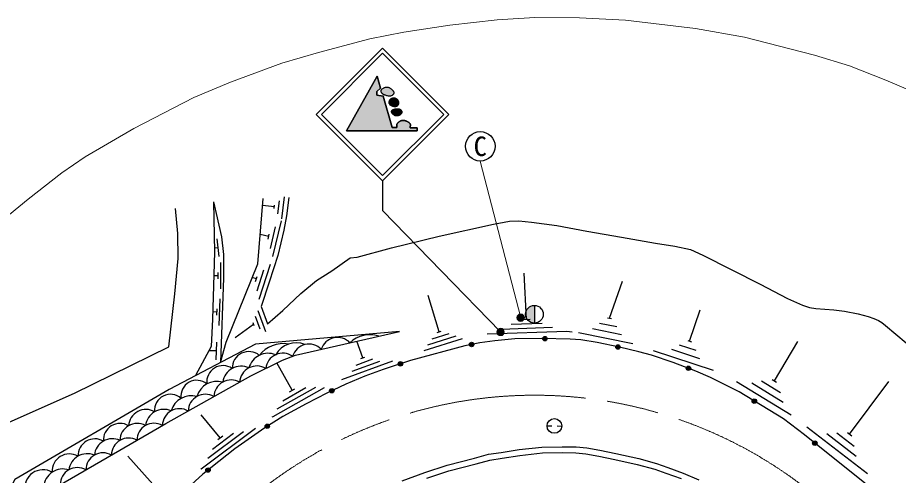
# Model space of a CAD drawing. Units: millimetres, scale not verified. Extents: x 40000 to 680000, y 20000 to 380000.
# Drawn here: x 178731 to 238450, y 315524 to 346543 of the extents above; entities that cross this region are included whole.
import ezdxf
from ezdxf.enums import TextEntityAlignment as Align

# ---------------------------------------------------------------- set-up
doc = ezdxf.new("R2010")
doc.units = ezdxf.units.MM
doc.header["$LTSCALE"] = 1000
doc.linetypes.add('CHAIN', pattern=[18.5, 12, -1.5, 3.5, -1.5])
for name, color, linetype, lineweight in [('M-BGD', 7, 'Continuous', 25), ('M-BMK', 2, 'CHAIN', 13), ('M-STR-HTXT', 7, 'Continuous', 13), ('M-STR-STRC', 7, 'Continuous', 25)]:
    doc.layers.add(name, color=color, linetype=linetype, lineweight=lineweight)
doc.styles.add('ＭＳ ゴシック', font='')
doc.styles.get('ＭＳ ゴシック').set_extended_font_data('MS Gothic')

msp = doc.modelspace()

# ---------------------------------------------------------------- hatches: boundary and pattern name
at = {"layer": 'M-BGD'}
for points in [[(213771, 327042), (213771, 325842, -1)], [(214635, 324783, -0.41421), (214482, 324636, -0.41421), (214335, 324788, -1)], [(209658, 324425, -1), (209365, 324362, -1)], [(219583, 324193, -1), (219290, 324255, -0.41421), (219467, 324371, -0.41421)], [(204831, 323131, -1), (204546, 323037, -1)], [(224357, 322730, -1), (224077, 322835, -0.41421), (224270, 322923, -0.41421)], [(200174, 321326, -1), (199903, 321196, -1)], [(228811, 320473, -1), (228554, 320628, -0.41421), (228760, 320679, -0.41421)], [(195786, 318934, -1), (195532, 318775, -1)], [(232903, 317615, -1), (232669, 317802, -0.41421), (232880, 317826, -0.41421)], [(191757, 315978, -0.41421), (191732, 315767, -0.41421), (191522, 315792, -1)]]:
    msp.add_hatch(color=256, dxfattribs=at).paths.add_polyline_path(points)
at = {"layer": 'M-STR-HTXT'}
for points in [[(213019, 326383, -1), (212663, 326033, -0.41421), (212666, 326387, -0.41421)], [(211563, 325479, -1), (211394, 325009, -0.41421), (211243, 325328, -0.41421)]]:
    msp.add_hatch(color=256, dxfattribs=at).paths.add_polyline_path(points)
at = {"layer": 'M-STR-STRC'}
for points in [[(205350, 339097), (205350, 339107), (205350, 339117), (205350, 339127), (205351, 339137), (205351, 339147), (205352, 339157), (205353, 339168), (205355, 339183), (205357, 339198), (205359, 339213), (205360, 339228), (205362, 339243), (205363, 339258), (205363, 339272), (205362, 339286), (205361, 339301), (205358, 339314), (205352, 339330), (205345, 339345), (205336, 339360), (205325, 339374), (205314, 339388), (205301, 339401), (205287, 339414), (205272, 339426), (205257, 339438), (205242, 339449), (205211, 339470), (205180, 339490), (205148, 339508), (205116, 339524), (205084, 339538), (205051, 339550), (205017, 339560), (204983, 339568), (204948, 339573), (204913, 339577), (204877, 339577), (204841, 339575), (204804, 339571), (204768, 339564), (204732, 339554), (204698, 339542), (204664, 339528), (204632, 339511), (204601, 339492), (204573, 339470), (204556, 339456), (204541, 339440), (204526, 339424), (204511, 339407), (204497, 339390), (204484, 339372), (204471, 339354), (204458, 339335), (204446, 339317), (204433, 339298), (204433, 339089), (204123, 339089), (203517, 341217), (203098, 341282), (203098, 341535), (203344, 341765), (203113, 342573), (201040, 338872), (205811, 338872), (205811, 339067), (205349, 339067), (205349, 339084)], [(204170, 341605), (204154, 341624), (204137, 341643), (204109, 341672), (204080, 341698), (204051, 341723), (204021, 341746), (203989, 341766), (203957, 341784), (203924, 341799), (203890, 341812), (203856, 341823), (203820, 341830), (203783, 341834), (203746, 341834), (203710, 341830), (203673, 341822), (203637, 341811), (203601, 341797), (203566, 341781), (203530, 341763), (203494, 341743), (203459, 341722), (203440, 341709), (203424, 341692), (203410, 341674), (203398, 341654), (203389, 341632), (203382, 341610), (203377, 341588), (203376, 341567), (203376, 341546), (203380, 341527), (203383, 341518), (203386, 341509), (203390, 341501), (203395, 341492), (203401, 341484), (203407, 341475), (203414, 341466), (203421, 341456), (203429, 341445), (203437, 341434), (203455, 341410), (203473, 341389), (203491, 341372), (203510, 341356), (203528, 341343), (203546, 341332), (203565, 341322), (203585, 341313), (203605, 341305), (203625, 341297), (203670, 341280), (203718, 341263), (203768, 341248), (203819, 341236), (203870, 341227), (203922, 341223), (203973, 341223), (204022, 341231), (204070, 341245), (204116, 341268), (204134, 341280), (204152, 341294), (204169, 341310), (204185, 341326), (204199, 341344), (204211, 341362), (204222, 341381), (204230, 341401), (204235, 341421), (204238, 341441), (204238, 341462), (204235, 341483), (204229, 341504), (204221, 341525), (204211, 341546), (204199, 341566), (204185, 341586)], [(204571, 340830), (204565, 340855), (204556, 340879), (204545, 340903), (204533, 340925), (204518, 340947), (204502, 340967), (204485, 340987), (204466, 341004), (204445, 341021), (204424, 341036), (204401, 341049), (204377, 341060), (204353, 341070), (204328, 341077), (204302, 341083), (204276, 341087), (204250, 341089), (204224, 341089), (204199, 341088), (204174, 341085), (204150, 341080), (204126, 341073), (204102, 341065), (204079, 341055), (204058, 341044), (204037, 341031), (204017, 341016), (203999, 341001), (203987, 340989), (203976, 340976), (203966, 340963), (203956, 340950), (203947, 340936), (203939, 340921), (203932, 340906), (203925, 340891), (203919, 340875), (203914, 340859), (203911, 340849), (203908, 340838), (203906, 340828), (203904, 340818), (203903, 340807), (203903, 340797), (203903, 340787), (203904, 340777), (203905, 340766), (203908, 340757), (203925, 340714), (203950, 340676), (203980, 340642), (204017, 340611), (204058, 340585), (204103, 340563), (204150, 340546), (204200, 340533), (204250, 340525), (204301, 340522), (204327, 340522), (204352, 340524), (204376, 340527), (204400, 340532), (204423, 340539), (204444, 340548), (204465, 340558), (204484, 340571), (204501, 340586), (204517, 340603), (204528, 340619), (204539, 340635), (204548, 340651), (204556, 340669), (204563, 340686), (204568, 340704), (204573, 340723), (204576, 340741), (204577, 340760), (204577, 340779), (204576, 340805)], [(204774, 340088), (204779, 340103), (204783, 340118), (204785, 340132), (204785, 340148), (204784, 340166), (204781, 340185), (204775, 340203), (204767, 340221), (204758, 340238), (204748, 340254), (204735, 340270), (204722, 340285), (204708, 340298), (204693, 340310), (204674, 340323), (204654, 340333), (204634, 340341), (204613, 340348), (204591, 340353), (204569, 340357), (204546, 340360), (204523, 340362), (204499, 340364), (204475, 340365), (204436, 340366), (204398, 340365), (204360, 340362), (204323, 340357), (204287, 340350), (204252, 340340), (204219, 340328), (204187, 340312), (204157, 340293), (204129, 340271), (204119, 340260), (204110, 340247), (204103, 340234), (204097, 340219), (204093, 340204), (204090, 340188), (204088, 340172), (204088, 340157), (204089, 340141), (204091, 340127), (204096, 340109), (204103, 340093), (204112, 340077), (204122, 340063), (204134, 340049), (204148, 340035), (204162, 340020), (204178, 340005), (204195, 339989), (204212, 339972), (204235, 339951), (204257, 339933), (204280, 339917), (204302, 339905), (204324, 339895), (204347, 339887), (204370, 339882), (204393, 339879), (204416, 339877), (204439, 339877), (204470, 339880), (204500, 339884), (204531, 339892), (204562, 339901), (204591, 339913), (204621, 339927), (204649, 339944), (204675, 339963), (204700, 339984), (204723, 340008), (204734, 340020), (204743, 340033), (204752, 340046), (204761, 340060), (204768, 340074)]]:
    msp.add_hatch(color=256, dxfattribs=at).paths.add_polyline_path(points)

# ---------------------------------------------------------------- linework, layer by layer
at = {"layer": 'M-BGD'}
for p, q in [((196383, 333240), (196490, 334134)), ((196645, 332907), (196823, 334396)), ((196138, 333723), (195342, 333818)), ((196126, 333618), (196151, 333827)), ((196043, 330348), (196632, 332778)), ((195869, 330904), (196223, 332362)), ((192405, 330354), (192263, 331545)), ((195754, 331704), (195176, 331844)), ((195713, 331534), (195796, 331874)), ((192334, 330950), (192070, 330918)), ((192519, 328154), (192512, 329954)), ((195110, 327459), (195871, 329841)), ((192336, 328844), (192335, 329264)), ((194976, 328027), (195433, 329456)), ((213238, 326104), (213080, 329232)), ((192336, 329054), (192030, 329053)), ((194919, 328833), (194637, 328923)), ((194866, 328666), (194972, 328999)), ((218872, 326177), (219751, 328684)), ((192394, 325689), (192462, 327488)), ((207320, 325250), (206575, 327723)), ((192240, 326385), (192256, 326805)), ((195552, 325262), (195035, 326670)), ((213771, 327042), (213771, 325842)), ((224297, 324627), (225019, 326744)), ((192248, 326595), (191962, 326606)), ((195167, 325440), (194857, 326285)), ((212993, 326095), (213483, 326112)), ((218735, 326205), (219009, 326149)), ((194730, 325759), (193489, 324843)), ((194767, 325661), (194694, 325858)), ((211510, 325441), (215008, 325567)), ((212199, 325766), (214298, 325841)), ((217709, 325477), (219669, 325078)), ((218193, 325847), (219368, 325608)), ((206551, 324373), (208456, 324984)), ((206840, 324781), (207983, 325147)), ((207187, 325207), (207453, 325292)), ((216752, 325204), (220442, 324452)), ((192186, 323356), (192231, 324555)), ((202142, 323492), (201730, 324611)), ((206299, 323977), (208891, 324809)), ((223583, 324380), (224723, 324003)), ((224164, 324671), (224430, 324583)), ((230047, 321928), (231634, 324589)), ((192209, 323955), (191701, 323975)), ((221830, 323993), (225900, 322647)), ((223059, 324070), (224958, 323441)), ((197348, 321290), (196316, 323143)), ((200724, 322010), (204183, 323284)), ((201411, 322583), (203288, 323274)), ((201683, 323003), (202809, 323418)), ((202011, 323443), (202274, 323540)), ((229168, 321924), (230451, 321147)), ((229898, 322019), (230197, 321837)), ((196336, 320030), (198950, 321503)), ((196711, 320586), (198280, 321470)), ((197165, 321186), (197531, 321393)), ((227476, 321876), (231192, 319625)), ((228503, 321791), (230641, 320495)), ((235147, 318319), (237811, 321886)), ((192476, 318073), (191181, 319628)), ((191637, 316693), (194036, 318494)), ((191937, 317293), (193376, 318374)), ((214630, 318881), (214955, 318876)), ((215305, 318871), (215630, 318866)), ((232253, 318808), (236362, 315647)), ((233597, 318354), (235578, 316829)), ((234273, 318413), (235462, 317498)), ((235008, 318426), (235286, 318212)), ((192308, 317947), (192644, 318199)), ((188279, 314497), (186207, 316820))]:
    msp.add_line(p, q, dxfattribs=at)
for points in [[(192007, 334065), (192075, 330656), (191948, 326113), (191859, 324265), (190787, 322291)], [(192007, 334065), (192547, 331692), (192691, 330495), (192696, 328912), (192479, 323177)], [(192479, 323177), (192881, 324541), (195008, 329850), (195383, 334295)], [(197120, 334353), (196971, 333102), (196789, 332151), (196372, 330430), (195794, 328613), (195248, 326962), (195676, 325797), (196713, 326694), (197932, 327849), (198991, 328725), (200028, 329377), (201268, 330275), (201756, 330307), (204088, 330948), (207312, 331727), (211008, 332546), (212090, 332758), (212724, 332765), (213572, 332692), (215282, 332461), (217330, 332072), (219686, 331668), (221977, 331265), (223292, 331054), (224346, 330820), (225194, 330445), (229083, 328487), (230941, 327517), (231947, 327062), (232423, 326908), (232854, 326828), (234076, 326740), (234799, 326651), (235722, 326468), (236401, 326288), (236781, 326150), (237105, 326023), (237335, 325887), (237581, 325689), (238980, 324500)], [(159842, 299464), (163694, 298556), (166143, 301536), (168721, 304996), (170621, 307488), (173088, 311297), (177748, 318940), (182586, 321106), (188991, 324243), (189391, 327822), (189619, 330231), (189596, 331917), (189437, 333599)], [(204630, 325265), (194857, 324422), (188999, 321354), (178538, 315235), (176151, 310894), (173472, 305933), (172345, 304066), (164534, 295399), (157649, 296420)], [(162625, 292556), (166120, 294059), (170162, 298798), (174482, 304000), (176127, 306892), (177616, 309519), (179016, 312062), (180399, 314189), (188776, 319038), (194555, 322263), (196682, 323326), (197574, 323674), (204630, 325265)], [(210570, 325107), (215970, 325301), (216331, 325258)], [(236404, 314821), (232083, 318270), (230666, 319349), (227650, 321176), (225701, 322155), (224722, 322593), (223186, 323169), (221709, 323661), (220849, 323902), (219530, 324204), (218016, 324525), (216924, 324708), (216202, 324754), (214278, 324790), (212438, 324768), (211096, 324647), (210066, 324513), (209051, 324295), (205361, 323306), (203528, 322700), (202273, 322250), (200978, 321712), (199695, 321096), (198286, 320367), (196709, 319508), (195502, 318756), (193451, 317316), (191279, 315600), (189195, 313682)], [(195992, 319489), (196049, 319524), (199531, 321486)], [(191147, 315948), (191180, 315974), (194853, 318733)], [(204816, 315146), (206336, 315718), (207856, 316205), (209709, 316689), (210669, 316951), (211523, 317078), (212734, 317272), (214283, 317447), (215663, 317468), (216612, 317457), (217319, 317381), (218211, 317223), (219300, 317000), (220841, 316659), (222055, 316326), (222826, 316049), (223865, 315678), (224918, 315225)], [(206468, 315340), (207968, 315821), (209812, 316303), (210751, 316559), (211584, 316683), (212788, 316875), (214309, 317047), (215664, 317068), (216588, 317057), (217263, 316985), (218136, 316831), (219217, 316609), (220745, 316271), (221935, 315944), (222691, 315672), (223719, 315305)]]:
    msp.add_lwpolyline(points, dxfattribs=at)
for centre, radius in [((213771, 326442), 600), ((214485, 324786), 150), ((209512, 324394), 150), ((219436, 324224), 150), ((204688, 323084), 150), ((224217, 322782), 150), ((200038, 321261), 150), ((228682, 320551), 150), ((195659, 318854), 150), ((215130, 318874), 500), ((232786, 317709), 150), ((191639, 315885), 150)]:
    msp.add_circle(centre, radius, dxfattribs=at)
for centre, radius, start, end in [((202584, 323211), 1848, 69.9439, 135.46568), ((196734, 322409), 2042, 79.96806, 142.27792), ((197608, 322923), 1584, 67.63169, 150.59767), ((198484, 323261), 1158, 44.05463, 163.19061), ((200421, 323712), 1160, 43.18998, 162.2196), ((194405, 322789), 1124, 50.59935, 181.00308), ((195721, 322431), 1366, 68.21833, 164.08986), ((196711, 322647), 1159, 55.04316, 174.16926), ((192660, 321855), 1106, 55.81341, 187.1221), ((193880, 321663), 1258, 65.26169, 171.60558), ((194946, 321779), 1160, 58.17342, 177.22834), ((190875, 320898), 1070, 49.99973, 188.35816), ((192257, 320474), 1424, 74.56234, 163.77007), ((193201, 320833), 1160, 59.6514, 178.68102), ((189096, 319939), 1078, 48.1407, 185.62909), ((190511, 319499), 1424, 74.58745, 163.86206), ((191455, 319859), 1160, 59.6514, 178.68102), ((187432, 318808), 1183, 60.02205, 176.22473), ((188645, 318741), 1257, 66.65686, 172.6923), ((189710, 318883), 1160, 59.76781, 178.79881), ((185672, 317916), 1130, 59.17716, 183.64186), ((186838, 317873), 1171, 61.40109, 178.73062), ((187980, 317897), 1160, 60.55104, 179.58067), ((183969, 316854), 1145, 59.84127, 181.51199), ((185160, 316781), 1228, 65.56835, 174.56336), ((186249, 316895), 1160, 60.55104, 179.58067), ((182239, 315814), 1167, 59.92625, 183.61039), ((183455, 315733), 1260, 67.51608, 172.61563), ((184518, 315893), 1160, 60.55104, 179.58067), ((181798, 314663), 1297, 71.69964, 176.07811), ((182787, 314891), 1160, 60.55104, 179.58067), ((180456, 314661), 1244, 60.13937, 188.83393)]:
    msp.add_arc(centre, radius, start, end, dxfattribs=at)
at = {"layer": 'M-BMK'}
msp.add_arc((213782, 290956), 30000, 48.07159, 138.74854, dxfattribs=at)
at = {"layer": 'M-STR-HTXT'}
for p, q in [((212841, 326208), (210100, 336824)), ((211478, 325244), (203475, 333484))]:
    msp.add_line(p, q, dxfattribs=at)
msp.add_lwpolyline([(150624, 310377), (162380, 320030), (174756, 330399), (179457, 334230), (181735, 336028), (183307, 337112), (186604, 339028), (190669, 341137), (193168, 342164), (196640, 343457), (199129, 344170), (202602, 345108), (204922, 345551), (208041, 346029), (211255, 346384), (213806, 346543), (216835, 346525), (219948, 346372), (224695, 345811), (228021, 345210), (232767, 344008), (235144, 343283), (237598, 342311), (240203, 341198)], dxfattribs=at)
for centre in [(212841, 326208), (211478, 325244)]:
    msp.add_circle(centre, 250, dxfattribs=at)
at = {"layer": 'M-STR-STRC'}
for p, q in [((198974, 339984), (203474, 344484)), ((199328, 339984), (203474, 344130)), ((207975, 339983), (203474, 344484)), ((207621, 339983), (203474, 344130)), ((201040, 338872), (203113, 342573)), ((203113, 342573), (203344, 341765)), ((203344, 341765), (203098, 341535)), ((203098, 341535), (203098, 341282)), ((203098, 341282), (203517, 341217)), ((203517, 341217), (204123, 339089)), ((198974, 339984), (203474, 335483)), ((199328, 339984), (203474, 335837)), ((203474, 335837), (207621, 339983)), ((203475, 335483), (207975, 339983)), ((204433, 339089), (204433, 339298)), ((205811, 338872), (201040, 338872)), ((204123, 339089), (204433, 339089)), ((205349, 339067), (205811, 339067)), ((205811, 339067), (205811, 338872)), ((203475, 335483), (203475, 333484))]:
    msp.add_line(p, q, dxfattribs=at)
for points in [[(201040, 338872), (205811, 338872), (205811, 339067), (205349, 339067), (205349, 339077), (205349, 339087), (205350, 339097), (205350, 339107), (205350, 339117), (205350, 339127), (205351, 339137), (205351, 339147), (205352, 339157), (205353, 339168), (205355, 339183), (205357, 339198), (205359, 339213), (205360, 339228), (205362, 339243), (205363, 339258), (205363, 339272), (205362, 339286), (205361, 339301), (205358, 339314), (205352, 339330), (205345, 339345), (205336, 339360), (205325, 339374), (205314, 339388), (205301, 339401), (205287, 339414), (205272, 339426), (205257, 339438), (205242, 339449), (205211, 339470), (205180, 339490), (205148, 339508), (205116, 339524), (205084, 339538), (205051, 339550), (205017, 339560), (204983, 339568), (204948, 339573), (204913, 339577), (204877, 339577), (204841, 339575), (204804, 339571), (204768, 339564), (204732, 339554), (204698, 339542), (204664, 339528), (204632, 339511), (204601, 339492), (204573, 339470), (204556, 339456), (204541, 339440), (204526, 339424), (204511, 339407), (204497, 339390), (204484, 339372), (204471, 339354), (204458, 339335), (204446, 339317), (204433, 339298), (204433, 339089), (204123, 339089), (203517, 341217), (203098, 341282), (203098, 341535), (203344, 341765), (203113, 342573)], [(203380, 341527), (203376, 341546), (203376, 341567), (203377, 341588), (203382, 341610), (203389, 341632), (203398, 341654), (203410, 341674), (203424, 341692), (203440, 341709), (203459, 341722), (203494, 341743), (203530, 341763), (203566, 341781), (203601, 341797), (203637, 341811), (203673, 341822), (203710, 341830), (203746, 341834), (203783, 341834), (203820, 341830), (203856, 341823), (203890, 341812), (203924, 341799), (203957, 341784), (203989, 341766), (204021, 341746), (204051, 341723), (204080, 341698), (204109, 341672), (204137, 341643), (204154, 341624), (204170, 341605), (204185, 341586), (204199, 341566), (204211, 341546), (204221, 341525), (204229, 341504), (204235, 341483), (204238, 341462), (204238, 341441), (204235, 341421), (204230, 341401), (204222, 341381), (204211, 341362), (204199, 341344), (204185, 341326), (204169, 341310), (204152, 341294), (204134, 341280), (204116, 341268), (204070, 341245), (204022, 341231), (203973, 341223), (203922, 341223), (203870, 341227), (203819, 341236), (203768, 341248), (203718, 341263), (203670, 341280), (203625, 341297), (203605, 341305), (203585, 341313), (203565, 341322), (203546, 341332), (203528, 341343), (203510, 341356), (203491, 341372), (203473, 341389), (203455, 341410), (203437, 341434), (203429, 341445), (203421, 341456), (203414, 341466), (203407, 341475), (203401, 341484), (203395, 341492), (203390, 341501), (203386, 341509), (203383, 341518)], [(203380, 341527), (203376, 341546), (203376, 341567), (203377, 341588), (203382, 341610), (203389, 341632), (203398, 341654), (203410, 341674), (203424, 341692), (203440, 341709), (203459, 341722), (203494, 341743), (203530, 341763), (203566, 341781), (203601, 341797), (203637, 341811), (203673, 341822), (203710, 341830), (203746, 341834), (203783, 341834), (203820, 341830), (203856, 341823), (203890, 341812), (203924, 341799), (203957, 341784), (203989, 341766), (204021, 341746), (204051, 341723), (204080, 341698), (204109, 341672), (204137, 341643), (204154, 341624), (204170, 341605), (204185, 341586), (204199, 341566), (204211, 341546), (204221, 341525), (204229, 341504), (204235, 341483), (204238, 341462), (204238, 341441), (204235, 341421), (204230, 341401), (204222, 341381), (204211, 341362), (204199, 341344), (204185, 341326), (204169, 341310), (204152, 341294), (204134, 341280), (204116, 341268), (204070, 341245), (204022, 341231), (203973, 341223), (203922, 341223), (203870, 341227), (203819, 341236), (203768, 341248), (203718, 341263), (203670, 341280), (203625, 341297), (203605, 341305), (203585, 341313), (203565, 341322), (203546, 341332), (203528, 341343), (203510, 341356), (203491, 341372), (203473, 341389), (203455, 341410), (203437, 341434), (203429, 341445), (203421, 341456), (203414, 341466), (203407, 341475), (203401, 341484), (203395, 341492), (203390, 341501), (203386, 341509), (203383, 341518)], [(204301, 340522), (204327, 340522), (204352, 340524), (204376, 340527), (204400, 340532), (204423, 340539), (204444, 340548), (204465, 340558), (204484, 340571), (204501, 340586), (204517, 340603), (204528, 340619), (204539, 340635), (204548, 340651), (204556, 340669), (204563, 340686), (204568, 340704), (204573, 340723), (204576, 340741), (204577, 340760), (204577, 340779), (204576, 340805), (204571, 340830), (204565, 340855), (204556, 340879), (204545, 340903), (204533, 340925), (204518, 340947), (204502, 340967), (204485, 340987), (204466, 341004), (204445, 341021), (204424, 341036), (204401, 341049), (204377, 341060), (204353, 341070), (204328, 341077), (204302, 341083), (204276, 341087), (204250, 341089), (204224, 341089), (204199, 341088), (204174, 341085), (204150, 341080), (204126, 341073), (204102, 341065), (204079, 341055), (204058, 341044), (204037, 341031), (204017, 341016), (203999, 341001), (203987, 340989), (203976, 340976), (203966, 340963), (203956, 340950), (203947, 340936), (203939, 340921), (203932, 340906), (203925, 340891), (203919, 340875), (203914, 340859), (203911, 340849), (203908, 340838), (203906, 340828), (203904, 340818), (203903, 340807), (203903, 340797), (203903, 340787), (203904, 340777), (203905, 340766), (203908, 340757), (203925, 340714), (203950, 340676), (203980, 340642), (204017, 340611), (204058, 340585), (204103, 340563), (204150, 340546), (204200, 340533), (204250, 340525)], [(204301, 340522), (204327, 340522), (204352, 340524), (204376, 340527), (204400, 340532), (204423, 340539), (204444, 340548), (204465, 340558), (204484, 340571), (204501, 340586), (204517, 340603), (204528, 340619), (204539, 340635), (204548, 340651), (204556, 340669), (204563, 340686), (204568, 340704), (204573, 340723), (204576, 340741), (204577, 340760), (204577, 340779), (204576, 340805), (204571, 340830), (204565, 340855), (204556, 340879), (204545, 340903), (204533, 340925), (204518, 340947), (204502, 340967), (204485, 340987), (204466, 341004), (204445, 341021), (204424, 341036), (204401, 341049), (204377, 341060), (204353, 341070), (204328, 341077), (204302, 341083), (204276, 341087), (204250, 341089), (204224, 341089), (204199, 341088), (204174, 341085), (204150, 341080), (204126, 341073), (204102, 341065), (204079, 341055), (204058, 341044), (204037, 341031), (204017, 341016), (203999, 341001), (203987, 340989), (203976, 340976), (203966, 340963), (203956, 340950), (203947, 340936), (203939, 340921), (203932, 340906), (203925, 340891), (203919, 340875), (203914, 340859), (203911, 340849), (203908, 340838), (203906, 340828), (203904, 340818), (203903, 340807), (203903, 340797), (203903, 340787), (203904, 340777), (203905, 340766), (203908, 340757), (203925, 340714), (203950, 340676), (203980, 340642), (204017, 340611), (204058, 340585), (204103, 340563), (204150, 340546), (204200, 340533), (204250, 340525)], [(204091, 340127), (204089, 340141), (204088, 340157), (204088, 340172), (204090, 340188), (204093, 340204), (204097, 340219), (204103, 340234), (204110, 340247), (204119, 340260), (204129, 340271), (204157, 340293), (204187, 340312), (204219, 340328), (204252, 340340), (204287, 340350), (204323, 340357), (204360, 340362), (204398, 340365), (204436, 340366), (204475, 340365), (204499, 340364), (204523, 340362), (204546, 340360), (204569, 340357), (204591, 340353), (204613, 340348), (204634, 340341), (204654, 340333), (204674, 340323), (204693, 340310), (204708, 340298), (204722, 340285), (204735, 340270), (204748, 340254), (204758, 340238), (204767, 340221), (204775, 340203), (204781, 340185), (204784, 340166), (204785, 340148), (204785, 340132), (204783, 340118), (204779, 340103), (204774, 340088), (204768, 340074), (204761, 340060), (204752, 340046), (204743, 340033), (204734, 340020), (204723, 340008), (204700, 339984), (204675, 339963), (204649, 339944), (204621, 339927), (204591, 339913), (204562, 339901), (204531, 339892), (204500, 339884), (204470, 339880), (204439, 339877), (204416, 339877), (204393, 339879), (204370, 339882), (204347, 339887), (204324, 339895), (204302, 339905), (204280, 339917), (204257, 339933), (204235, 339951), (204212, 339972), (204195, 339989), (204178, 340005), (204162, 340020), (204148, 340035), (204134, 340049), (204122, 340063), (204112, 340077), (204103, 340093), (204096, 340109)], [(204091, 340127), (204089, 340141), (204088, 340157), (204088, 340172), (204090, 340188), (204093, 340204), (204097, 340219), (204103, 340234), (204110, 340247), (204119, 340260), (204129, 340271), (204157, 340293), (204187, 340312), (204219, 340328), (204252, 340340), (204287, 340350), (204323, 340357), (204360, 340362), (204398, 340365), (204436, 340366), (204475, 340365), (204499, 340364), (204523, 340362), (204546, 340360), (204569, 340357), (204591, 340353), (204613, 340348), (204634, 340341), (204654, 340333), (204674, 340323), (204693, 340310), (204708, 340298), (204722, 340285), (204735, 340270), (204748, 340254), (204758, 340238), (204767, 340221), (204775, 340203), (204781, 340185), (204784, 340166), (204785, 340148), (204785, 340132), (204783, 340118), (204779, 340103), (204774, 340088), (204768, 340074), (204761, 340060), (204752, 340046), (204743, 340033), (204734, 340020), (204723, 340008), (204700, 339984), (204675, 339963), (204649, 339944), (204621, 339927), (204591, 339913), (204562, 339901), (204531, 339892), (204500, 339884), (204470, 339880), (204439, 339877), (204416, 339877), (204393, 339879), (204370, 339882), (204347, 339887), (204324, 339895), (204302, 339905), (204280, 339917), (204257, 339933), (204235, 339951), (204212, 339972), (204195, 339989), (204178, 340005), (204162, 340020), (204148, 340035), (204134, 340049), (204122, 340063), (204112, 340077), (204103, 340093), (204096, 340109)]]:
    msp.add_lwpolyline(points, close=True, dxfattribs=at)
msp.add_lwpolyline([(204433, 339298), (204446, 339317), (204458, 339335), (204471, 339354), (204484, 339372), (204497, 339390), (204511, 339407), (204526, 339424), (204541, 339440), (204556, 339456), (204573, 339470), (204601, 339492), (204632, 339511), (204664, 339528), (204698, 339542), (204732, 339554), (204768, 339564), (204804, 339571), (204841, 339575), (204877, 339577), (204913, 339577), (204948, 339573), (204983, 339568), (205017, 339560), (205051, 339550), (205084, 339538), (205116, 339524), (205148, 339508), (205180, 339490), (205211, 339470), (205242, 339449), (205257, 339438), (205272, 339426), (205287, 339414), (205301, 339401), (205314, 339388), (205325, 339374), (205336, 339360), (205345, 339345), (205352, 339330), (205358, 339314), (205361, 339301), (205362, 339286), (205363, 339272), (205363, 339258), (205362, 339243), (205360, 339228), (205359, 339213), (205357, 339198), (205355, 339183), (205353, 339168), (205352, 339157), (205351, 339147), (205351, 339137), (205350, 339127), (205350, 339117), (205350, 339107), (205350, 339097), (205349, 339087), (205349, 339077), (205349, 339067)], dxfattribs=at)
msp.add_circle((210100, 337824), 1000, dxfattribs=at)

# ---------------------------------------------------------------- texts
at = {"layer": 'M-STR-STRC', "style": 'ＭＳ ゴシック'}
msp.add_text('C', height=1320, dxfattribs=at).set_placement((210100, 337824), align=Align.MIDDLE_CENTER)

doc.saveas('drawing.dxf')
